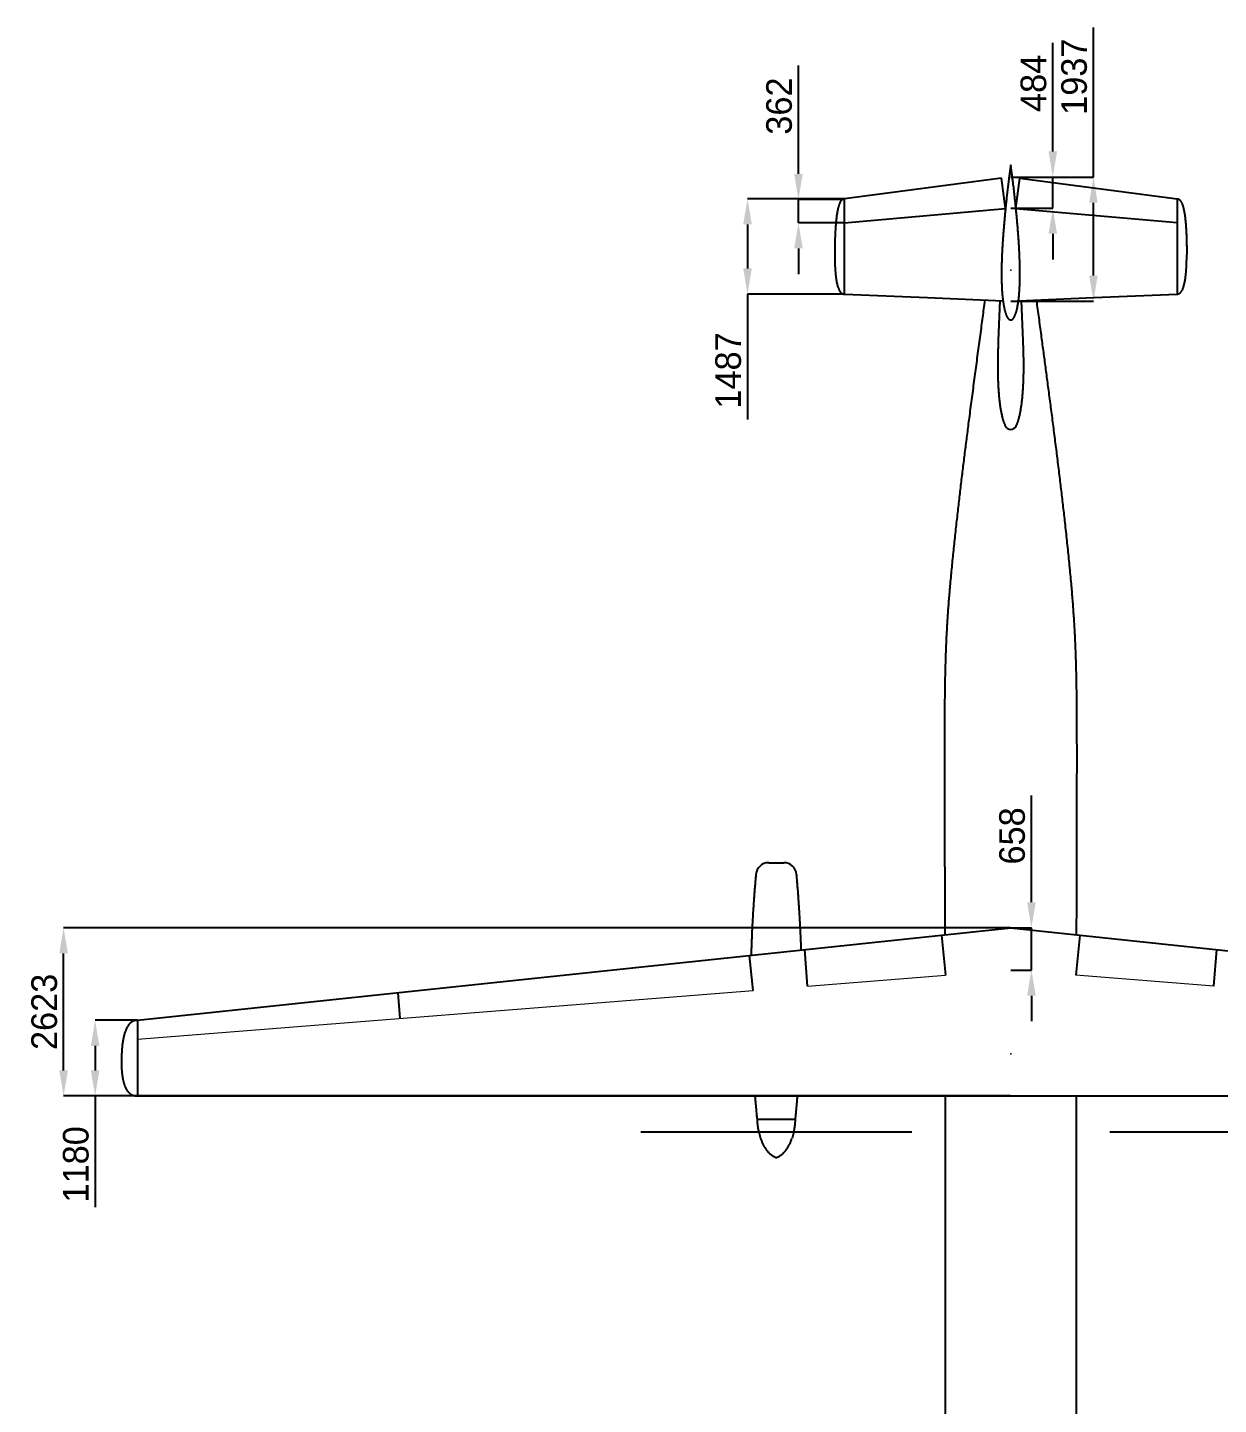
# Model space of a CAD drawing. Header units: millimetres. Extents: x -15334 to 48148, y -27827 to 16011.
# Drawn here: x -15334 to 3240, y -5468 to 16011 of the extents above; entities that cross this region are included whole.
import ezdxf

# ---------------------------------------------------------------- set-up
doc = ezdxf.new("R2010")
doc.units = ezdxf.units.MM
doc.header["$PDSIZE"] = -1
doc.layers.add('cotas', color=7, linetype='Continuous', lineweight=9)
doc.dimstyles.new('ISO-25', dxfattribs={"dimtxt": 400, "dimasz": 400, "dimexe": 1, "dimexo": 0.5, "dimgap": 100, "dimtad": 1, "dimdec": 0, "dimtxsty": 'Standard', "dimcen": 2.5, "dimadec": 0, "dimazin": 0, "dimtfac": 1, "dimtdec": 0, "dimtmove": 0, "dimatfit": 3, "dimfxl": 1, "dimarcsym": 0})

# ---------------------------------------------------------------- blocks, each defined once
blk = doc.blocks.new('*D13')
at = {"color": 0, "lineweight": -2, "transparency": 16777216}
for p, q in [((-13620, 525), (-14281, 525)), ((-14280, 125), (-14280, -256)), ((-13620, -656), (-14281, -656)), ((-14280, -656), (-14280, -2389))]:
    blk.add_line(p, q, dxfattribs=at)
at = {"color": 0, "transparency": 16777216}
for points in [[(-14347, 125), (-14214, 125), (-14280, 525)], [(-14347, -256), (-14214, -256), (-14280, -656)]]:
    blk.add_solid(points, dxfattribs=at)
at = {"layer": 'Defpoints', "color": 0, "transparency": 16777216}
for p in [(-13620, 525), (-14280, -656), (-13620, -656)]:
    blk.add_point(p, dxfattribs=at)
at = {"color": 0, "transparency": 16777216, "insert": (-14580, -1722), "char_height": 400, "attachment_point": 5, "rotation": 90}
blk.add_mtext('1180', dxfattribs=at)
blk = doc.blocks.new('*D14')
at = {"color": 0, "lineweight": -2, "transparency": 16777216}
for p, q in [((-1, 1967), (-14773, 1967)), ((-14772, -256), (-14772, 1567)), ((-1, -656), (-14773, -656))]:
    blk.add_line(p, q, dxfattribs=at)
at = {"color": 0, "transparency": 16777216}
for points in [[(-14839, 1567), (-14705, 1567), (-14772, 1967)], [(-14839, -256), (-14705, -256), (-14772, -656)]]:
    blk.add_solid(points, dxfattribs=at)
at = {"layer": 'Defpoints', "color": 0, "transparency": 16777216}
for p in [(-14772, 1967), (0, 1967), (0, -656)]:
    blk.add_point(p, dxfattribs=at)
at = {"color": 0, "transparency": 16777216, "insert": (-15072, 656), "char_height": 400, "attachment_point": 5, "rotation": 90}
blk.add_mtext('2623', dxfattribs=at)
blk = doc.blocks.new('*D15')
at = {"color": 0, "lineweight": -2, "transparency": 16777216}
for p, q in [((-2595, 13341), (-4106, 13341)), ((-4105, 12941), (-4105, 12253)), ((-2595, 11853), (-4106, 11853)), ((-4105, 11853), (-4105, 9895))]:
    blk.add_line(p, q, dxfattribs=at)
at = {"color": 0, "transparency": 16777216}
for points in [[(-4172, 12941), (-4038, 12941), (-4105, 13341)], [(-4172, 12253), (-4038, 12253), (-4105, 11853)]]:
    blk.add_solid(points, dxfattribs=at)
at = {"layer": 'Defpoints', "color": 0, "transparency": 16777216}
for p in [(-4105, 13341), (-2595, 13341), (-2595, 11853)]:
    blk.add_point(p, dxfattribs=at)
at = {"color": 0, "transparency": 16777216, "insert": (-4405, 10662), "char_height": 400, "attachment_point": 5, "rotation": 90}
blk.add_mtext('1487', dxfattribs=at)
blk = doc.blocks.new('*D16')
at = {"color": 0, "lineweight": -2, "transparency": 16777216}
for p, q in [((1290, 13679), (1290, 16011)), ((0, 13679), (1291, 13679)), ((1290, 12142), (1290, 13279)), ((0, 11742), (1291, 11742))]:
    blk.add_line(p, q, dxfattribs=at)
at = {"color": 0, "transparency": 16777216}
for points in [[(1223, 13279), (1356, 13279), (1290, 13679)], [(1223, 12142), (1356, 12142), (1290, 11742)]]:
    blk.add_solid(points, dxfattribs=at)
at = {"layer": 'Defpoints', "color": 0, "transparency": 16777216}
for p in [(0, 13679), (0, 11742), (1290, 11742)]:
    blk.add_point(p, dxfattribs=at)
at = {"color": 0, "transparency": 16777216, "insert": (990, 15245), "char_height": 400, "attachment_point": 5, "rotation": 90}
blk.add_mtext('1937', dxfattribs=at)
blk = doc.blocks.new('*D17')
at = {"color": 0, "lineweight": -2, "transparency": 16777216}
for p, q in [((656, 14079), (656, 15773)), ((0, 13679), (657, 13679)), ((656, 13195), (656, 13679)), ((0, 13195), (657, 13195)), ((656, 12795), (656, 12395))]:
    blk.add_line(p, q, dxfattribs=at)
at = {"color": 0, "transparency": 16777216}
for points in [[(590, 14079), (723, 14079), (656, 13679)], [(590, 12795), (723, 12795), (656, 13195)]]:
    blk.add_solid(points, dxfattribs=at)
at = {"layer": 'Defpoints', "color": 0, "transparency": 16777216}
for p in [(0, 13679), (656, 13679), (0, 13195)]:
    blk.add_point(p, dxfattribs=at)
at = {"color": 0, "transparency": 16777216, "insert": (356, 15140), "char_height": 400, "attachment_point": 5, "rotation": 90}
blk.add_mtext('484', dxfattribs=at)
blk = doc.blocks.new('*D18')
at = {"color": 0, "lineweight": -2, "transparency": 16777216}
for p, q in [((-3311, 13727), (-3311, 15419)), ((-2595, 13327), (-3312, 13327)), ((-3311, 12965), (-3311, 13327)), ((-2595, 12965), (-3312, 12965)), ((-3311, 12565), (-3311, 12165))]:
    blk.add_line(p, q, dxfattribs=at)
at = {"color": 0, "transparency": 16777216}
for points in [[(-3377, 13727), (-3244, 13727), (-3311, 13327)], [(-3377, 12565), (-3244, 12565), (-3311, 12965)]]:
    blk.add_solid(points, dxfattribs=at)
at = {"layer": 'Defpoints', "color": 0, "transparency": 16777216}
for p in [(-3311, 13327), (-2595, 13327), (-2595, 12965)]:
    blk.add_point(p, dxfattribs=at)
at = {"color": 0, "transparency": 16777216, "insert": (-3611, 14786), "char_height": 400, "attachment_point": 5, "rotation": 90}
blk.add_mtext('362', dxfattribs=at)
blk = doc.blocks.new('*D26')
at = {"layer": 'cotas', "color": 0, "lineweight": -2, "transparency": 16777216}
for p, q in [((323, 2367), (323, 4034)), ((1, 1967), (324, 1967)), ((323, 1309), (323, 1967)), ((1, 1309), (324, 1309)), ((323, 909), (323, 509))]:
    blk.add_line(p, q, dxfattribs=at)
at = {"layer": 'cotas', "color": 0, "transparency": 16777216}
for points in [[(256, 2367), (390, 2367), (323, 1967)], [(256, 909), (390, 909), (323, 1309)]]:
    blk.add_solid(points, dxfattribs=at)
at = {"layer": 'Defpoints', "color": 0, "transparency": 16777216}
for p in [(0, 1967), (0, 1309), (323, 1309)]:
    blk.add_point(p, dxfattribs=at)
at = {"layer": 'cotas', "color": 0, "transparency": 16777216, "insert": (23, 3401), "char_height": 400, "attachment_point": 5, "rotation": 90}
blk.add_mtext('658', dxfattribs=at)

msp = doc.modelspace()

# ---------------------------------------------------------------- linework, layer by layer
at = {"color": 7, "linetype": 'Continuous', "lineweight": 25}
for p, q in [((0, 13869.7), (-3, 13848.2)), ((3, 13848.2), (0, 13869.7)), ((-143.2, 13660.3), (-2595, 13340.8)), ((143.6, 13660.3), (2595, 13340.8)), ((-2595, 13327.5), (-2595, 13340.8)), ((2595, 13340.8), (2595, 11853.4)), ((2744.9, 12435.8), (2745, 12472.8)), ((-137.5, 12452), (-138.7, 12422.4)), ((138.7, 12422.4), (137.5, 12452)), ((-167.4, 11748.8), (-193.7, 11129.6)), ((193.7, 11129.6), (167.3, 11749.5)), ((-3775.3, 2983.4), (-3538.9, 2983.4)), ((-13620, -655.8), (0, -655.8)), ((0, -655.8), (13620, -655.8)), ((-3962.5, -961.4), (-3957.1, -1016.6)), ((-5770.1, -1216.6), (-1544.1, -1216.6)), ((1544.1, -1216.6), (5770.1, -1216.6))]:
    msp.add_line(p, q, dxfattribs=at)
for p, q in [((-81.6, 13187.6), (-143.2, 13660.3)), ((82, 13187.7), (143.6, 13660.3)), ((-2595, 12965.5), (-81.6, 13187.6)), ((81.6, 13187.7), (2595, 12968.9)), ((-13620, 524.6), (0, 1967.4)), ((0, 1967.4), (13620, 524.6)), ((-1079.2, 1853), (-1016.4, 1228.5)), ((1079.2, 1853.1), (1016.4, 1228.5)), ((-4014.5, 990.6), (-4072.3, 1536)), ((-3167.3, 1057.8), (-3212.5, 1627.1)), ((3167.3, 1057.8), (3212.5, 1627.1)), ((-9561.1, 954.5), (-9529.3, 553)), ((-13620, 524.6), (-13620, 288.2)), ((-13620, 524.6), (-13620, -655.8)), ((-1022.3, -655.8), (-1022.3, -9307.2)), ((1022.3, -655.8), (1022.3, -9307.2)), ((-3931.2, -1216.6), (-3903.1, -1316.6)), ((-3383, -1216.6), (-3411, -1316.6))]:
    msp.add_line(p, q)
at = {"color": 7, "linetype": 'Continuous', "lineweight": 25, "flags": 128}
for points in [[(-2595, 11853.4), (-1297.5, 11797.9), (-120.1, 11747.5)], [(120, 11747.5), (1297.5, 11797.9), (2595, 11853.4)]]:
    msp.add_lwpolyline(points, dxfattribs=at)
msp.add_arc((0, 9837.9), 95.2, 209.53233, 330.46767)
at = {"color": 7, "linetype": 'Continuous'}
for centre, start, end in [((-3775.3, 2783.4), 90, 174.80073), ((-3538.9, 2783.4), 5.19439, 90)]:
    msp.add_arc(centre, 200, start, end, dxfattribs=at)
at = {"color": 7, "linetype": 'Continuous', "lineweight": 25}
for points, knots in [([(-3, 13848.2), (-3.2, 13847.3), (-3.5, 13845.2), (-3.9, 13841.6), (-4.5, 13837.8), (-5, 13834.1), (-5.5, 13830.8), (-6, 13827.1), (-6.6, 13822.6), (-7.4, 13817), (-8.2, 13811), (-9.1, 13804.7), (-9.9, 13798.8), (-10.7, 13793.1), (-11.4, 13787.4), (-14.3, 13766.1), (-18.3, 13736.2), (-23.3, 13697.9), (-27.4, 13666.6), (-31.8, 13631.9), (-36.6, 13593.6), (-41.7, 13551.7), (-46.7, 13509.8), (-51.7, 13467.6), (-56.6, 13425.2), (-61.4, 13382.5), (-66.1, 13339.7), (-70.7, 13296.9), (-75.3, 13253.9), (-79.7, 13211.1), (-84.6, 13162.5), (-89.9, 13108.4), (-95.5, 13048.3), (-101, 12988.3), (-106.2, 12928.2), (-110.3, 12878.3), (-113.5, 12838.6), (-115.8, 12809), (-118, 12779.5), (-120.2, 12749.8), (-122.3, 12720.1), (-124.3, 12690.5), (-126.2, 12661.2), (-128.9, 12619), (-132.1, 12563.7), (-135.6, 12495.2), (-138.6, 12426.7), (-141, 12358.1), (-142.4, 12305.9), (-143, 12270.4), (-143.3, 12251.6), (-143.6, 12233), (-143.8, 12214.4), (-143.9, 12195.6), (-144, 12176.6), (-143.9, 12157.6), (-143.9, 12137.3), (-143.7, 12115.4), (-143.4, 12092), (-143, 12068.4), (-142.4, 12044.8), (-141.7, 12019.4), (-140.7, 11992.3), (-139.5, 11963.8), (-138, 11935.2), (-136.3, 11906.8), (-134.3, 11878.3), (-132.2, 11851.8), (-130, 11827.4), (-127.8, 11805.2), (-125.4, 11783.1), (-122.8, 11760.9), (-119.9, 11738.8), (-116.9, 11718.3), (-114, 11699.7), (-111.2, 11682.7), (-108.1, 11665.8), (-104.9, 11649), (-101.7, 11634.1), (-98.9, 11621.3), (-96.3, 11610.4), (-93.6, 11599.6), (-90.8, 11588.8), (-87.8, 11578.1), (-84.4, 11566.7), (-80.6, 11554.9), (-76.5, 11542.8), (-72, 11531.1), (-67.2, 11519.4), (-61.9, 11507.9), (-56.6, 11497.5), (-51.3, 11488.3), (-46, 11480.4), (-40.2, 11472.7), (-34.5, 11466.4), (-29, 11461.4), (-23.9, 11457.5), (-18.9, 11454.5), (-14.1, 11452.3), (-9.5, 11450.9), (-4.8, 11449.9), (-1.6, 11449.8), (0, 11449.7)], [0, 0, 0, 0, 0.0011521, 0.0026392, 0.0043626, 0.0058759, 0.0072595, 0.0084705, 0.0104793, 0.0127809, 0.0153754, 0.018011, 0.0204653, 0.0227607, 0.0250932, 0.0275071, 0.0491242, 0.0620459, 0.0748748, 0.08785, 0.104954, 0.1222658, 0.139592, 0.1567851, 0.1744149, 0.1919368, 0.2094982, 0.2272392, 0.2447454, 0.2625555, 0.2800158, 0.3046591, 0.3292479, 0.3540299, 0.3785824, 0.4032528, 0.415358, 0.4275479, 0.4395864, 0.4517152, 0.464014, 0.4761579, 0.4881468, 0.4999809, 0.5280221, 0.5560765, 0.5840954, 0.6121435, 0.6403292, 0.6480926, 0.6557761, 0.6633798, 0.6709038, 0.678572, 0.6864257, 0.6941951, 0.7018803, 0.7114222, 0.7209694, 0.7306507, 0.7403319, 0.7499716, 0.7618642, 0.7734869, 0.7850795, 0.7968947, 0.8084221, 0.8201869, 0.8294322, 0.8384726, 0.8475319, 0.8566847, 0.8659078, 0.8749678, 0.8820781, 0.889009, 0.8960914, 0.9030576, 0.9100899, 0.9147176, 0.9192299, 0.9237499, 0.9283261, 0.932941, 0.9374673, 0.9429279, 0.9481353, 0.9530929, 0.9583209, 0.9635634, 0.9687193, 0.9726354, 0.9765338, 0.9804412, 0.9843494, 0.9869652, 0.9895857, 0.9921706, 0.9941306, 0.9960846, 0.9980429, 1, 1, 1, 1]), ([(0, 11449.7), (1.6, 11449.8), (4.8, 11449.9), (9.5, 11450.9), (14, 11452.3), (18.9, 11454.5), (23.9, 11457.5), (29, 11461.4), (34, 11466), (38.9, 11471.3), (43.7, 11477.2), (48.1, 11483.5), (52.2, 11490), (57.8, 11499.7), (64.4, 11512.9), (71.5, 11529.6), (77.9, 11546.7), (83.7, 11564.1), (88.9, 11581.9), (93.7, 11599.6), (98.6, 11619.6), (103.5, 11642), (108.3, 11666.8), (112.7, 11691.6), (116.6, 11715.8), (119.9, 11739.3), (122.9, 11762.1), (125.6, 11784.9), (128, 11807.6), (130.3, 11830.4), (132.3, 11853.4), (134.1, 11875.7), (135.6, 11897.3), (137, 11918.4), (138.2, 11939.5), (139.3, 11960.6), (140.2, 11981.6), (141.4, 12010.7), (142.5, 12048), (143.5, 12093.2), (143.9, 12138.4), (144, 12183.4), (143.7, 12230), (143, 12278.8), (141.8, 12329.4), (140.3, 12380.1), (138.4, 12430.5), (136.2, 12480.9), (133.8, 12531.3), (131.1, 12581.7), (127.8, 12636.5), (124, 12695.8), (119.5, 12759.4), (114.7, 12823.3), (109.6, 12887), (104.3, 12950.7), (98.8, 13013.2), (93.1, 13074.5), (87.4, 13134.3), (81.4, 13194.3), (75.2, 13254.3), (69.2, 13311.1), (63.4, 13364.3), (57.8, 13414.2), (52.1, 13464), (46.2, 13513.9), (40.2, 13563.8), (34.8, 13608), (29.9, 13646.5), (25.7, 13679.4), (21.5, 13712.3), (18.1, 13738), (15.6, 13756.7), (14, 13768.2), (12.5, 13779.7), (10.9, 13791.1), (9.6, 13800.9), (8.4, 13809.3), (7.5, 13816.1), (6.6, 13822.6), (5.9, 13827.8), (5.3, 13832.2), (4.7, 13836.2), (4.1, 13840.5), (3.5, 13844.6), (3.2, 13847.1), (3, 13848.2)], [0, 0, 0, 0, 0.0019557, 0.0039134, 0.0058461, 0.0078294, 0.0104281, 0.0130217, 0.0156506, 0.0187466, 0.0218678, 0.0249875, 0.0281504, 0.0312821, 0.0387513, 0.0462683, 0.0535033, 0.0611984, 0.0687444, 0.0762494, 0.0836273, 0.0940837, 0.1042869, 0.1146185, 0.1250312, 0.1343335, 0.1437901, 0.1532, 0.1624687, 0.1717719, 0.1812912, 0.1907865, 0.1992651, 0.2079008, 0.2166941, 0.2252192, 0.2337623, 0.2424528, 0.2610389, 0.2794875, 0.2979495, 0.3164582, 0.3346577, 0.3552007, 0.3762466, 0.3967527, 0.4173949, 0.4381341, 0.4586406, 0.4792922, 0.5000185, 0.526007, 0.5521631, 0.5783395, 0.6045122, 0.6305967, 0.656814, 0.6814639, 0.7060512, 0.7305663, 0.7554148, 0.7799939, 0.8006475, 0.8210336, 0.8416367, 0.862094, 0.8827494, 0.9032409, 0.9167125, 0.9303855, 0.9438886, 0.9574532, 0.962211, 0.9669601, 0.9717466, 0.9764911, 0.981062, 0.983835, 0.9868539, 0.9895469, 0.991846, 0.993301, 0.9949591, 0.9968639, 0.9986518, 1, 1, 1, 1]), ([(-2595, 13340.8), (-2597.5, 13340.7), (-2602.4, 13340.5), (-2609.7, 13338.8), (-2616.8, 13336), (-2623.7, 13332.2), (-2630.4, 13327.2), (-2636.9, 13321.2), (-2643.2, 13314.1), (-2649.3, 13305.9), (-2655.2, 13296.7), (-2661, 13286.1), (-2666.7, 13274.2), (-2672.3, 13261), (-2677.7, 13246.5), (-2682.9, 13230.8), (-2687.8, 13214.1), (-2692.5, 13196.2), (-2697, 13177.3), (-2701.3, 13157.3), (-2705.4, 13135.9), (-2709.3, 13113.2), (-2713.1, 13089.1), (-2716.7, 13063.9), (-2720, 13037.4), (-2723.1, 13009.7), (-2726, 12980.8), (-2728.8, 12950.7), (-2731.3, 12919.4), (-2733.5, 12886.9), (-2735.6, 12853.1), (-2737.5, 12818.2), (-2739.2, 12782), (-2740.6, 12744.6), (-2741.9, 12707.2), (-2742.8, 12669.7), (-2743.6, 12632.3), (-2744.2, 12593.8), (-2744.7, 12554.3), (-2745, 12513.8), (-2745, 12486.5), (-2745, 12472.7)], [0, 0, 0, 0, 0.0081285, 0.016229, 0.0244798, 0.0330499, 0.0420904, 0.0517305, 0.0620766, 0.0732153, 0.0852157, 0.0981332, 0.1127854, 0.1285468, 0.145451, 0.1635251, 0.1827912, 0.2028914, 0.2241736, 0.24665, 0.270331, 0.295746, 0.3224326, 0.3503976, 0.3796472, 0.4101865, 0.4420204, 0.4751528, 0.5095874, 0.5453275, 0.5823759, 0.6207353, 0.660408, 0.7013961, 0.7437015, 0.7836403, 0.8246886, 0.8668478, 0.9101188, 0.9545025, 1, 1, 1, 1]), ([(-2595, 11852.8), (-2595, 11852.8), (-2595, 11852.9), (-2595, 11854.1), (-2595, 11856), (-2595, 11858.5), (-2595, 11862.2), (-2595, 11867.1), (-2595, 11873.2), (-2595, 11880.9), (-2595, 11890), (-2595, 11900.6), (-2595, 11911.4), (-2595, 11926), (-2595, 11944.6), (-2595, 11967.3), (-2595, 11990.1), (-2595, 12017.7), (-2595, 12050.1), (-2595, 12087.3), (-2595, 12124.7), (-2595, 12162.1), (-2595, 12204.9), (-2595, 12253.2), (-2595, 12306.9), (-2595, 12360.6), (-2595, 12414.4), (-2595, 12468.2), (-2595, 12521.9), (-2595, 12585.9), (-2595, 12660), (-2595, 12744.3), (-2595, 12828.6), (-2595, 12912.8), (-2595, 12996.5), (-2595, 13079.7), (-2595, 13162.3), (-2595, 13244.9), (-2595, 13300), (-2595, 13327.5)], [0, 0, 0, 0, 0.0031201, 0.0062403, 0.0093622, 0.0124853, 0.0156091, 0.020814, 0.0260208, 0.0312283, 0.0390393, 0.0468511, 0.0546633, 0.0624757, 0.0780995, 0.093724, 0.109349, 0.1249741, 0.1499739, 0.1749741, 0.1999746, 0.2249751, 0.2499758, 0.2856908, 0.321406, 0.3571212, 0.3928366, 0.4285521, 0.4642675, 0.499983, 0.5559848, 0.6119866, 0.6679885, 0.7239905, 0.7799924, 0.8349943, 0.8899962, 0.9449981, 1, 1, 1, 1]), ([(2595, 13340.8), (2597.5, 13340.7), (2602.4, 13340.5), (2609.7, 13338.8), (2616.8, 13336), (2623.7, 13332.2), (2630.4, 13327.2), (2636.9, 13321.2), (2643.2, 13314.1), (2649.3, 13305.9), (2655.2, 13296.7), (2661, 13286.1), (2666.7, 13274.2), (2672.3, 13261), (2677.7, 13246.5), (2682.9, 13230.9), (2687.8, 13214.1), (2692.5, 13196.3), (2697, 13177.4), (2701.3, 13157.3), (2705.4, 13136), (2709.3, 13113.2), (2713.1, 13089.2), (2716.7, 13063.9), (2720, 13037.5), (2723.1, 13009.8), (2726, 12980.9), (2728.8, 12950.8), (2731.3, 12919.5), (2733.5, 12886.9), (2735.6, 12853.2), (2737.5, 12818.3), (2739.2, 12782.1), (2740.6, 12744.8), (2741.9, 12707.3), (2742.8, 12669.8), (2743.6, 12632.4), (2744.2, 12594), (2744.7, 12554.5), (2745, 12514), (2745, 12486.7), (2745, 12472.8)], [0, 0, 0, 0, 0.00813003, 0.01623188, 0.02448394, 0.0330552, 0.04209678, 0.05173772, 0.06208463, 0.0732239, 0.08522481, 0.09814277, 0.11279526, 0.12855693, 0.14546128, 0.16353543, 0.18280159, 0.20290174, 0.22418386, 0.24666013, 0.27034091, 0.29575575, 0.32244205, 0.35040677, 0.37965598, 0.41019497, 0.4420284, 0.47516037, 0.50959451, 0.54533409, 0.58238199, 0.62074083, 0.66041294, 0.70140045, 0.74370529, 0.78364345, 0.82469123, 0.86684977, 0.91012011, 0.95450322, 1, 1, 1, 1]), ([(-2745, 12472.7), (-2745, 12470.3), (-2745, 12465.4), (-2745, 12458.1), (-2745, 12450.5), (-2744.9, 12443.1), (-2744.9, 12436.1), (-2744.8, 12430.2), (-2744.8, 12425.6), (-2744.7, 12422.1), (-2744.7, 12419.8), (-2744.7, 12418.4), (-2744.7, 12417.7), (-2744.7, 12417.1), (-2744.7, 12416), (-2744.6, 12414), (-2744.6, 12410.9), (-2744.5, 12406.8), (-2744.5, 12401.6), (-2744.4, 12395.5), (-2744.2, 12388.6), (-2744, 12376), (-2743.6, 12357.7), (-2742.9, 12333.7), (-2742, 12309.2), (-2741, 12287.6), (-2740.1, 12269.2), (-2739.3, 12254.5), (-2738.4, 12240.7), (-2737.5, 12227.8), (-2736.7, 12215.8), (-2735.9, 12205.4), (-2735.1, 12196.2), (-2734.4, 12187.9), (-2733.7, 12179.2), (-2732.8, 12169.9), (-2731.8, 12160.1), (-2730.5, 12147.9), (-2728.9, 12133.3), (-2726.8, 12116.3), (-2724.4, 12098.4), (-2721.6, 12079.9), (-2718.4, 12060.8), (-2714.7, 12040.5), (-2710.3, 12019.6), (-2705.2, 11998.5), (-2699.7, 11978.5), (-2694.2, 11961.1), (-2688.7, 11946.1), (-2683.6, 11933.4), (-2678.1, 11921.5), (-2672.4, 11910.5), (-2666.3, 11900.3), (-2660, 11891), (-2653.4, 11882.7), (-2646.5, 11875.5), (-2640.8, 11870.4), (-2636.4, 11867.1), (-2633.2, 11864.9), (-2629.3, 11862.5), (-2624.6, 11860), (-2618.8, 11857.5), (-2612.8, 11855.6), (-2606.8, 11854.3), (-2601.1, 11853.5), (-2597.1, 11853.4), (-2595, 11853.4)], [0, 0, 0, 0, 0.0106349, 0.0216161, 0.0328619, 0.0442821, 0.0549452, 0.063738, 0.0707285, 0.0756064, 0.0790594, 0.0811143, 0.0818033, 0.0823702, 0.0835845, 0.0866965, 0.0913234, 0.0974629, 0.1051114, 0.1142634, 0.1248126, 0.1357564, 0.1707118, 0.2065848, 0.243135, 0.2799891, 0.3033051, 0.3251861, 0.3456911, 0.3648755, 0.3827906, 0.399484, 0.4117718, 0.4237872, 0.4367327, 0.4506379, 0.4654562, 0.4811369, 0.5052299, 0.5308342, 0.5577554, 0.585784, 0.6146963, 0.6440671, 0.6777081, 0.7100101, 0.7408998, 0.7703122, 0.7915788, 0.8119503, 0.8314168, 0.8499774, 0.8676192, 0.8842643, 0.8999666, 0.914814, 0.9289154, 0.9340393, 0.9394287, 0.9461395, 0.9541909, 0.9635459, 0.974217, 0.9821065, 0.9906743, 1, 1, 1, 1]), ([(2595, 11853.4), (2597.1, 11853.4), (2601.2, 11853.5), (2606.9, 11854.3), (2612.3, 11855.5), (2617.2, 11857), (2621.5, 11858.6), (2625, 11860.2), (2628, 11861.8), (2630.7, 11863.3), (2633.4, 11865), (2637.9, 11868.1), (2644, 11873.1), (2651.3, 11880.4), (2658.2, 11888.6), (2664.8, 11897.9), (2671, 11908), (2676.9, 11919.1), (2682.5, 11931), (2687.8, 11943.7), (2693.4, 11958.9), (2699.1, 11976.7), (2704.8, 11997.1), (2710, 12018.5), (2714.7, 12040.8), (2718.6, 12062.2), (2721.9, 12082.4), (2724.7, 12101.3), (2727.3, 12120.6), (2729.6, 12139.9), (2731.6, 12158.9), (2733.4, 12177.1), (2734.9, 12194.3), (2736.2, 12210.3), (2737.2, 12224.1), (2738, 12235.9), (2738.7, 12245.6), (2739.2, 12254.5), (2739.7, 12262.5), (2740.1, 12270), (2740.5, 12277.7), (2740.9, 12286), (2741.4, 12295.2), (2741.8, 12305.2), (2742.2, 12316.1), (2742.6, 12326.9), (2743, 12337.6), (2743.3, 12347.8), (2743.6, 12357.8), (2743.8, 12367.2), (2744, 12375.3), (2744.1, 12382.1), (2744.2, 12387.8), (2744.3, 12393), (2744.4, 12398), (2744.5, 12402.8), (2744.6, 12408), (2744.6, 12413.6), (2744.7, 12420), (2744.8, 12427), (2744.8, 12434), (2744.9, 12439.8), (2744.9, 12444.3), (2744.9, 12447.5), (2744.9, 12450.5), (2745, 12453.4), (2745, 12455.9), (2745, 12457.6), (2745, 12458.2)], [0, 0, 0, 0, 0.00978713, 0.01850263, 0.02623475, 0.03480839, 0.04187953, 0.04744024, 0.05222425, 0.05701819, 0.06182891, 0.0666624, 0.08189195, 0.09751528, 0.11382732, 0.13099866, 0.14908419, 0.16811767, 0.18811618, 0.20908372, 0.2310141, 0.26189271, 0.29417668, 0.32774119, 0.36245548, 0.39818394, 0.42687761, 0.45604318, 0.48561132, 0.51549168, 0.54494023, 0.57286478, 0.59914342, 0.62361206, 0.64612441, 0.66235526, 0.67724187, 0.69073378, 0.70278603, 0.71369393, 0.72515094, 0.73783181, 0.75176571, 0.76698452, 0.78352286, 0.80141807, 0.81642267, 0.83228078, 0.84773786, 0.86205394, 0.87518782, 0.88465531, 0.89335766, 0.90127176, 0.90839425, 0.91596548, 0.92344522, 0.93200402, 0.9416596, 0.95243971, 0.96365426, 0.97370543, 0.97905825, 0.98398981, 0.9885005, 0.99258964, 0.99730116, 1, 1, 1, 1]), ([(-404.6, 11759), (-410.7, 11713.7), (-428.8, 11579.3), (-459.7, 11349.4), (-497.3, 11069.1), (-535.7, 10781.8), (-574, 10494.2), (-612, 10206.3), (-647.6, 9934.1), (-680.7, 9677.8), (-711.2, 9437.3), (-741.2, 9196.6), (-770.6, 8955.8), (-799.3, 8714.8), (-822.8, 8511.3), (-841.6, 8345.2), (-855.9, 8216.3), (-870, 8086.6), (-883.9, 7955.9), (-897.6, 7825.2), (-910.9, 7694.4), (-923.8, 7563.6), (-936.4, 7431.9), (-947.6, 7308.5), (-957.5, 7193.5), (-966.3, 7087.1), (-974.5, 6980.1), (-982.3, 6872.6), (-989.6, 6764.6), (-996.1, 6658.1), (-1001.9, 6553.2), (-1007, 6449.8), (-1011.5, 6346), (-1015.5, 6241.8), (-1019.2, 6127.3), (-1022.6, 6002.7), (-1025.6, 5867.6), (-1027.9, 5731.8), (-1029.7, 5595.2), (-1031, 5457.8), (-1032, 5319.7), (-1032.7, 5173), (-1033.3, 5017.7), (-1033.6, 4853.6), (-1033.8, 4688.5), (-1033.8, 4522.3), (-1033.6, 4355.1), (-1033.3, 4190.1), (-1033, 4027.3), (-1032.6, 3866.8), (-1032.3, 3705.3), (-1031.9, 3543), (-1031.5, 3376.3), (-1031.1, 3205.4), (-1030.6, 3030.1), (-1030.2, 2853.8), (-1029.8, 2676.5), (-1029.3, 2498.5), (-1028.9, 2309), (-1028.4, 2107.9), (-1028, 1954.1), (-1027.8, 1870.9), (-1027.8, 1858.5)], [0, 0, 0, 0, 0.013886, 0.0411302, 0.0704015, 0.099733, 0.1290863, 0.1584586, 0.187846, 0.2123443, 0.2368483, 0.261356, 0.2858658, 0.3103761, 0.334888, 0.3478889, 0.3609728, 0.3741395, 0.3873888, 0.4007204, 0.4138932, 0.4271431, 0.440469, 0.4538696, 0.464569, 0.4753145, 0.4861058, 0.4969428, 0.5078252, 0.5187531, 0.5290984, 0.5394847, 0.5499129, 0.5603839, 0.5708986, 0.5843748, 0.5979245, 0.6115489, 0.6252488, 0.6390247, 0.6528771, 0.6668063, 0.6831543, 0.6996071, 0.7161649, 0.7328276, 0.7495954, 0.7664681, 0.7824729, 0.798571, 0.8147624, 0.8310471, 0.8474252, 0.8648979, 0.8824756, 0.9001582, 0.9179398, 0.935797, 0.9537275, 0.974954, 0.9962823, 1, 1, 1, 1]), ([(1027.8, 1858.5), (1027.8, 1897.7), (1028.1, 2009), (1028.6, 2192), (1029.1, 2395.2), (1029.5, 2585.6), (1030, 2763.2), (1030.4, 2940), (1030.8, 3115.8), (1031.3, 3290.5), (1031.7, 3461), (1032.1, 3627.1), (1032.4, 3789), (1032.8, 3949.9), (1033.2, 4110), (1033.5, 4272.2), (1033.7, 4436.7), (1033.8, 4603.4), (1033.7, 4769), (1033.5, 4933.6), (1033, 5097.1), (1032.4, 5248.1), (1031.6, 5386.7), (1030.5, 5513), (1029.2, 5638.6), (1027.4, 5763.6), (1025.1, 5888), (1022.4, 6011.7), (1019, 6134.7), (1014.9, 6257.1), (1010.2, 6378.9), (1004.7, 6500), (998.3, 6620.5), (991.3, 6738.1), (983.7, 6852.8), (975.7, 6964.6), (967.2, 7075.8), (958.1, 7186.5), (947.6, 7308), (935.6, 7440.3), (922, 7583.2), (907.9, 7725.1), (893.4, 7865.9), (878.7, 8005.8), (863.7, 8144.7), (849, 8278.9), (834.5, 8408.3), (820.3, 8533.2), (805.9, 8657.6), (791.3, 8781.9), (776.5, 8906), (755.9, 9077.1), (729.1, 9295.1), (695.8, 9559.6), (662, 9823.5), (627.7, 10086.7), (599.4, 10301.7), (577.3, 10468.6), (561.5, 10587.6), (545.7, 10706.4), (529.9, 10825.2), (514, 10943.8), (498.1, 11062.6), (481.6, 11185.9), (464.4, 11314.1), (446.5, 11447.3), (428.5, 11581.5), (414.5, 11685.7), (406.5, 11745.2), (404.6, 11759.7)], [0, 0, 0, 0, 0.0118068, 0.0334779, 0.0550436, 0.0729344, 0.0907519, 0.1084841, 0.1261117, 0.1436343, 0.1610519, 0.1773782, 0.1936111, 0.2097508, 0.2257971, 0.2417502, 0.2585681, 0.275281, 0.291889, 0.3083921, 0.3247904, 0.3410839, 0.3538125, 0.3664768, 0.3790769, 0.3916132, 0.4040864, 0.4164969, 0.4288457, 0.4411338, 0.4533623, 0.4655327, 0.4776464, 0.4897046, 0.5010231, 0.5122924, 0.5235126, 0.5346833, 0.5458041, 0.5603493, 0.5748062, 0.5891734, 0.6034493, 0.6176323, 0.6317216, 0.6457169, 0.6584631, 0.6711322, 0.6837724, 0.6964032, 0.7090244, 0.7216358, 0.7486264, 0.7755693, 0.8024618, 0.829301, 0.8560841, 0.8682388, 0.8803811, 0.8925107, 0.9046273, 0.9167309, 0.9288313, 0.9410021, 0.9544892, 0.9680799, 0.9817743, 0.9955721, 1, 1, 1, 1]), ([(-193.7, 11129.6), (-193.9, 11124.1), (-195.2, 11096.2), (-197, 11045.7), (-198.8, 10990.9), (-199.9, 10948.3), (-200.7, 10918.1), (-201.3, 10887.7), (-201.8, 10857.7), (-202.2, 10828), (-202.5, 10800.7), (-202.7, 10775.7), (-202.8, 10753), (-202.9, 10729.9), (-202.8, 10706.5), (-202.7, 10683.1), (-202.4, 10646.4), (-201.7, 10596.3), (-200.1, 10532.6), (-197.8, 10468.9), (-194.7, 10405.1), (-191.4, 10351.3), (-188.1, 10306.6), (-185.2, 10271.7), (-182, 10236.8), (-178.6, 10204.6), (-175.3, 10175.1), (-171.9, 10147.7), (-168.3, 10120.5), (-164.4, 10093.7), (-160.4, 10067.7), (-156.1, 10042.1), (-151.4, 10016.7), (-146.4, 9991.2), (-141, 9966), (-135.1, 9940.9), (-129.4, 9918.6), (-123.9, 9898.9), (-118.9, 9881.8), (-113.4, 9864.9), (-107.6, 9848.1), (-101.4, 9831.5), (-94.6, 9815.2), (-88.5, 9801.5), (-84.3, 9793.6), (-82.9, 9790.9)], [0, 0, 0, 0, 0.0121443, 0.0619367, 0.1119835, 0.1337685, 0.156508, 0.1789896, 0.2012136, 0.2231803, 0.2448898, 0.2617672, 0.2784861, 0.2954085, 0.3129296, 0.3302772, 0.3474516, 0.3942959, 0.4413089, 0.4889447, 0.5356168, 0.5830688, 0.6083954, 0.6349542, 0.6608688, 0.6861419, 0.7066436, 0.7267886, 0.7473961, 0.7674628, 0.786856, 0.8057235, 0.8251338, 0.844, 0.8634172, 0.882295, 0.9013155, 0.9145026, 0.9275256, 0.9407847, 0.9539501, 0.966926, 0.9801501, 0.9932366, 1, 1, 1, 1]), ([(82.8, 9790.8), (84.3, 9793.6), (88.5, 9801.7), (94.7, 9815.5), (101.6, 9832), (107.9, 9848.8), (113.7, 9865.8), (120.1, 9885.8), (126.8, 9908.9), (133.6, 9934.7), (139.8, 9960.9), (145.5, 9987), (150.8, 10013.6), (155.7, 10040), (160.2, 10066.7), (164.8, 10095.7), (169.3, 10127.3), (173.7, 10161.5), (177.7, 10195.5), (181.3, 10229.6), (184.5, 10263.8), (187.4, 10298.2), (190, 10331.6), (192.2, 10364), (194.1, 10395.7), (195.8, 10427.2), (197.3, 10458.7), (198.6, 10490.4), (199.8, 10524.5), (200.8, 10560.9), (201.7, 10599.5), (202.3, 10637.9), (202.7, 10676.4), (202.9, 10714.9), (202.8, 10753.1), (202.6, 10792.3), (202.2, 10833), (201.5, 10875.6), (200.7, 10918.8), (199.6, 10961.7), (198, 11015.6), (196.1, 11071.4), (194.4, 11113.1), (193.7, 11129.6)], [0, 0, 0, 0, 0.0068741, 0.0202305, 0.0335496, 0.04665, 0.0599324, 0.0733588, 0.0932626, 0.1131662, 0.1326419, 0.1529733, 0.1725269, 0.1927803, 0.212399, 0.2325871, 0.2578054, 0.283361, 0.3089504, 0.3338803, 0.3592389, 0.3852202, 0.4104409, 0.4336187, 0.4572491, 0.4807194, 0.5037351, 0.5271745, 0.5510385, 0.57949, 0.6079663, 0.6365101, 0.6647191, 0.6934009, 0.7217682, 0.7494903, 0.7804846, 0.8120036, 0.8440479, 0.8761787, 0.9072652, 0.9635396, 1, 1, 1, 1]), ([(-3974.5, 2801.6), (-3975.5, 2790.1), (-3978.2, 2760.5), (-3982.4, 2712.3), (-3987.1, 2657.6), (-3991.6, 2602.9), (-3996, 2548.2), (-4000.2, 2492.5), (-4004.5, 2435.8), (-4009.2, 2369), (-4014.4, 2292.8), (-4019.7, 2208), (-4024.7, 2124.2), (-4029.2, 2041.5), (-4033.4, 1959.8), (-4036.9, 1885.4), (-4039.8, 1817.6), (-4042.3, 1755.9), (-4044.6, 1693.3), (-4046.7, 1629.8), (-4048.3, 1578.1), (-4049.2, 1547.5), (-4049.4, 1538.4)], [0.12615715, 0.12615715, 0.12615715, 0.12615715, 0.14995534, 0.18781051, 0.22645855, 0.26362415, 0.30149424, 0.34006872, 0.37934748, 0.41932194, 0.47877059, 0.53747026, 0.59542292, 0.65263045, 0.70909459, 0.76481699, 0.80696845, 0.84957196, 0.89279768, 0.93664599, 0.98111733, 1, 1, 1, 1]), ([(-3267.3, 1621.3), (-3267.8, 1638.7), (-3269, 1674.8), (-3271.1, 1733.7), (-3273.7, 1797.9), (-3276.6, 1866.5), (-3279.7, 1935.5), (-3283.2, 2005.1), (-3286.9, 2075.2), (-3290.5, 2140.2), (-3294.1, 2199.6), (-3297.4, 2252.7), (-3300.7, 2304.7), (-3304.1, 2355.4), (-3307.6, 2404.9), (-3310.8, 2449.2), (-3313.7, 2488.6), (-3316.4, 2523.3), (-3319.1, 2557.7), (-3321.8, 2592.1), (-3324.6, 2627), (-3327.6, 2662.4), (-3330.6, 2698.3), (-3333.7, 2733.5), (-3336.7, 2767.9), (-3338.7, 2790.2), (-3339.7, 2801.5), (-3339.8, 2801.6)], [0, 0, 0, 0, 0.03825489, 0.07946666, 0.12929761, 0.17952339, 0.230145, 0.28116344, 0.33257978, 0.38428756, 0.42421007, 0.46323266, 0.5013552, 0.53857751, 0.57489941, 0.61032064, 0.63629535, 0.66176316, 0.68678597, 0.71202092, 0.73764483, 0.76365801, 0.79006077, 0.81685342, 0.84124466, 0.86595081, 0.86613077, 0.86613077, 0.86613077, 0.86613077]), ([(-13620, 524.6), (-13623.7, 524.6), (-13631, 524.4), (-13641.5, 523.5), (-13651.2, 522), (-13661.2, 519.9), (-13671.2, 517.1), (-13681.2, 513.5), (-13690.1, 509.7), (-13697.9, 505.7), (-13704.9, 501.7), (-13710.9, 497.9), (-13716.2, 494.2), (-13721.1, 490.6), (-13728, 485.1), (-13736.9, 477.1), (-13747.4, 466.1), (-13757.6, 453.9), (-13767.4, 440.4), (-13776.7, 426), (-13785.2, 410.8), (-13793.2, 395.1), (-13800.6, 378.6), (-13807.4, 361.6), (-13813.8, 344), (-13820.1, 324.9), (-13826.1, 304.3), (-13831.9, 282.1), (-13837.1, 259.6), (-13842.4, 233.6), (-13847.6, 204.3), (-13852.5, 171.9), (-13856.5, 140.1), (-13859.6, 111.3), (-13861.9, 85.5), (-13863.7, 62.8), (-13865.2, 40.7), (-13866.4, 18.2), (-13867.5, -5), (-13868.2, -23.9), (-13868.7, -37.8), (-13868.9, -46.4), (-13869.1, -54.3), (-13869.3, -60.8), (-13869.4, -66), (-13869.5, -70.6), (-13869.6, -75.7), (-13869.7, -81.6), (-13869.7, -88.2), (-13869.8, -96.7), (-13869.9, -106.8), (-13870, -118.2), (-13870, -125.7), (-13870, -129.4)], [0, 0, 0, 0, 0.0147102, 0.0284726, 0.041371, 0.0534759, 0.0684772, 0.0822713, 0.0949265, 0.1064826, 0.1169563, 0.1263467, 0.134641, 0.1423276, 0.1501123, 0.1692654, 0.189188, 0.2099999, 0.2318148, 0.2547398, 0.2772203, 0.3003987, 0.3240345, 0.3481037, 0.3725743, 0.3974078, 0.4270822, 0.457123, 0.4874474, 0.517969, 0.5615461, 0.6045611, 0.6466425, 0.6874708, 0.7184714, 0.7483678, 0.7771618, 0.8055878, 0.8370879, 0.8681625, 0.8802156, 0.8915746, 0.9019615, 0.9113548, 0.9170554, 0.9226518, 0.9292806, 0.9370417, 0.9459172, 0.9552548, 0.9703514, 0.9857498, 1, 1, 1, 1]), ([(-13870, -129.4), (-13870, -133.9), (-13870, -142.5), (-13869.9, -155.2), (-13869.7, -167.4), (-13869.4, -179.5), (-13869.1, -191.2), (-13868.7, -202.5), (-13868.3, -213.1), (-13867.7, -225), (-13867, -238.6), (-13866, -254.3), (-13864.8, -270.5), (-13863.5, -286.3), (-13861.9, -301.7), (-13860.3, -316.9), (-13858.3, -333), (-13855.9, -349.8), (-13853.4, -366), (-13850.7, -381.4), (-13847.9, -395.8), (-13844.9, -410.5), (-13841.5, -425), (-13837.7, -439.9), (-13833.6, -454.6), (-13829.2, -469.1), (-13824.6, -482.5), (-13820.1, -494.7), (-13815.7, -505.9), (-13811.3, -515.9), (-13807.1, -525), (-13802.8, -533.7), (-13798.1, -542.6), (-13792.8, -552.1), (-13787, -561.3), (-13781, -570.2), (-13774.9, -578.6), (-13768.1, -587.1), (-13760.7, -595.6), (-13752.4, -604), (-13743.1, -612.5), (-13733.8, -619.8), (-13724.7, -626.2), (-13716.1, -631.5), (-13706.8, -636.5), (-13696.8, -641.1), (-13686.6, -645.1), (-13676.5, -648.3), (-13666.4, -650.9), (-13655.7, -653), (-13644.3, -654.6), (-13632.4, -655.6), (-13624.2, -655.7), (-13620, -655.8)], [0, 0, 0, 0, 0.0209783, 0.0402711, 0.0590012, 0.0776232, 0.0960668, 0.1136106, 0.1300839, 0.1455173, 0.1689514, 0.1932618, 0.2184195, 0.2444599, 0.2667594, 0.2905224, 0.3156357, 0.3419788, 0.3694252, 0.3916783, 0.4144652, 0.4377187, 0.4612314, 0.483669, 0.5089427, 0.532395, 0.5541372, 0.5742732, 0.5928991, 0.6101039, 0.6250972, 0.6394579, 0.6550309, 0.6718981, 0.6899611, 0.705437, 0.7215921, 0.7383866, 0.7557896, 0.7740083, 0.7933925, 0.8139379, 0.829026, 0.8447204, 0.8610584, 0.8780925, 0.8958915, 0.9113708, 0.9275002, 0.9443476, 0.9619892, 0.9805094, 1, 1, 1, 1]), ([(-3989.9, -655.8), (-3989.5, -661.7), (-3988.3, -675.7), (-3986.5, -697.7), (-3984.5, -721.5), (-3982.5, -744.4), (-3980.6, -766.5), (-3978.6, -788.4), (-3976.7, -810.2), (-3974.8, -831.8), (-3972.9, -852.3), (-3971.1, -871.7), (-3969.4, -890.1), (-3967.7, -907.3), (-3966.2, -923.5), (-3965, -935.8), (-3964.2, -944.3), (-3963.7, -949.4), (-3963.2, -954.8), (-3962.6, -960.5), (-3962.1, -966.2), (-3961.6, -970.9), (-3961.2, -974.9), (-3960.9, -978.1), (-3960.7, -980.3), (-3960.6, -981.8), (-3960.5, -982.6), (-3960.5, -982.6), (-3960.5, -982.7)], [0, 0, 0, 0, 0.0454329, 0.1086034, 0.1698418, 0.2288756, 0.2857167, 0.340378, 0.3988277, 0.454603, 0.5077299, 0.5582385, 0.6061643, 0.6515491, 0.6944428, 0.7349053, 0.7495571, 0.763814, 0.7778262, 0.7987271, 0.8200007, 0.842191, 0.8657926, 0.8912335, 0.9188719, 0.9457474, 0.9748011, 1, 1, 1, 1]), ([(-3357.1, -1016.6), (-3356.9, -1014.3), (-3356.4, -1009.6), (-3355.7, -1002.1), (-3354.9, -994.5), (-3354.2, -986.9), (-3353.4, -979.5), (-3352.7, -972), (-3352, -964.5), (-3351.3, -957.2), (-3350.6, -949.9), (-3349.9, -942.7), (-3349.2, -935.5), (-3348.5, -928.3), (-3347.8, -921), (-3347.1, -913.8), (-3346.4, -906.4), (-3345.7, -899.1), (-3345, -891.7), (-3344.3, -884.3), (-3343.6, -876.9), (-3342.9, -869.4), (-3342.3, -861.9), (-3341.6, -854.3), (-3340.7, -844.9), (-3339.6, -833.3), (-3338.4, -819.5), (-3337.1, -805.1), (-3335.7, -790), (-3334.4, -774.2), (-3332.9, -757.8), (-3331.3, -738.6), (-3329.3, -716.2), (-3327.2, -690.5), (-3325.5, -670.2), (-3324.5, -658.5), (-3324.3, -655.8)], [0, 0, 0, 0, 0.043826, 0.0923138, 0.1390585, 0.1814231, 0.2220435, 0.2608573, 0.2978214, 0.33291, 0.364399, 0.3941994, 0.4223244, 0.4487975, 0.4736526, 0.4969343, 0.518699, 0.539017, 0.5579742, 0.575676, 0.5922501, 0.6078508, 0.6226616, 0.6368962, 0.6507947, 0.6749416, 0.7001946, 0.7266248, 0.7542321, 0.7830161, 0.8129765, 0.8441133, 0.8888464, 0.9358021, 0.9849798, 1, 1, 1, 1]), ([(-3957.1, -1016.6), (-3957, -1016.6), (-3956.9, -1016.6), (-3955.7, -1016.5), (-3953.8, -1016.6), (-3951.3, -1016.6), (-3948.4, -1016.6), (-3945.2, -1016.6), (-3941.4, -1016.5), (-3937.1, -1016.6), (-3932.3, -1016.6), (-3926.9, -1016.6), (-3921.1, -1016.5), (-3914.1, -1016.6), (-3905.8, -1016.6), (-3896.1, -1016.6), (-3885.1, -1016.5), (-3872.8, -1016.6), (-3860.5, -1016.6), (-3848.3, -1016.5), (-3836.1, -1016.6), (-3822.5, -1016.6), (-3807.6, -1016.6), (-3791.5, -1016.5), (-3776, -1016.6), (-3760.9, -1016.6), (-3746.3, -1016.6), (-3730.2, -1016.6), (-3713.1, -1016.6), (-3695, -1016.6), (-3678.1, -1016.5), (-3661.8, -1016.6), (-3646.4, -1016.6), (-3629.8, -1016.6), (-3612.4, -1016.6), (-3594.3, -1016.6), (-3577.8, -1016.5), (-3562.2, -1016.6), (-3547.7, -1016.6), (-3532.4, -1016.6), (-3516.6, -1016.5), (-3500.7, -1016.6), (-3486.4, -1016.6), (-3474.5, -1016.5), (-3464.7, -1016.5), (-3455.3, -1016.6), (-3446.2, -1016.6), (-3437.4, -1016.6), (-3428.9, -1016.5), (-3420.9, -1016.6), (-3413.1, -1016.6), (-3405.2, -1016.6), (-3397.1, -1016.6), (-3389.2, -1016.6), (-3381.7, -1016.6), (-3374.9, -1016.6), (-3369.6, -1016.5), (-3365.3, -1016.6), (-3361.9, -1016.6), (-3359.1, -1016.5), (-3357.4, -1016.5), (-3357.2, -1016.6), (-3357.1, -1016.6)], [0, 0, 0, 0, 0.01596274, 0.03192547, 0.04801023, 0.06409499, 0.07726966, 0.09050131, 0.10373296, 0.11715458, 0.1305762, 0.14419242, 0.15780865, 0.17148752, 0.18918865, 0.20690351, 0.22460464, 0.24489933, 0.26519402, 0.27887287, 0.29657401, 0.31428887, 0.33199001, 0.3522847, 0.3725794, 0.38625826, 0.40395938, 0.42167423, 0.43937536, 0.45967004, 0.47996472, 0.49364356, 0.51134469, 0.52905954, 0.54676067, 0.56705535, 0.58735003, 0.60102887, 0.61873, 0.63644484, 0.65414597, 0.67444064, 0.69473532, 0.70841417, 0.72158882, 0.73482046, 0.7480521, 0.76147371, 0.77489532, 0.78851154, 0.80212775, 0.81580661, 0.83350774, 0.85122258, 0.86892371, 0.88921838, 0.90951306, 0.9231919, 0.94228885, 0.9613858, 0.9806929, 1, 1, 1, 1]), ([(-3957.1, -1016.6), (-3957.1, -1018.1), (-3957.1, -1022.4), (-3956.9, -1029.8), (-3956.5, -1039.3), (-3955.9, -1049.9), (-3955.1, -1061.5), (-3954, -1074), (-3952.7, -1087.8), (-3951, -1103), (-3948.8, -1119.6), (-3946.3, -1137), (-3943.4, -1155.1), (-3939.8, -1175.7), (-3935.8, -1196.3), (-3932.6, -1210.5), (-3931.2, -1216.6)], [0, 0, 0, 0, 0.0223152, 0.0638708, 0.1110213, 0.1634774, 0.2209503, 0.2831527, 0.3497987, 0.4279032, 0.510667, 0.5977198, 0.6886958, 0.7832346, 0.9084274, 1, 1, 1, 1]), ([(-3383, -1216.6), (-3382.8, -1215.9), (-3380.7, -1207), (-3377.2, -1190), (-3373, -1167.7), (-3369.6, -1147.7), (-3366.9, -1130.2), (-3364.6, -1113.4), (-3362.7, -1098), (-3361.2, -1083.9), (-3359.9, -1071.2), (-3359, -1059.3), (-3358.2, -1048.3), (-3357.7, -1038.2), (-3357.3, -1029.2), (-3357.1, -1022.1), (-3357.1, -1018), (-3357.1, -1016.6)], [0, 0, 0, 0, 0.010183, 0.1357847, 0.256826, 0.3482862, 0.4361705, 0.5201353, 0.5998324, 0.6670974, 0.7304263, 0.7895641, 0.8442538, 0.8942374, 0.9392556, 0.9790486, 1, 1, 1, 1]), ([(-3903.1, -1316.6), (-3901.5, -1321.3), (-3896.9, -1335.1), (-3889, -1355.7), (-3879.5, -1378.5), (-3870.1, -1399.1), (-3860, -1419.4), (-3849.2, -1439.4), (-3837.8, -1458.7), (-3825.6, -1477.4), (-3812.8, -1495.3), (-3799.3, -1512.5), (-3785.8, -1527.9), (-3772.7, -1541.4), (-3760.1, -1553.4), (-3747, -1564.7), (-3733.2, -1575.4), (-3719, -1585.3), (-3704.3, -1594.4), (-3689.2, -1602.6), (-3673.4, -1610.1), (-3662.6, -1614.4), (-3657.1, -1616.6)], [0, 0, 0, 0, 0.037168, 0.1088057, 0.1652503, 0.2218127, 0.2783889, 0.3348883, 0.3912366, 0.4463772, 0.5012835, 0.5559431, 0.6103677, 0.6537651, 0.6970697, 0.7403274, 0.7835979, 0.8269546, 0.8697062, 0.9127224, 0.9561129, 1, 1, 1, 1]), ([(-3657.1, -1616.6), (-3651.5, -1614.3), (-3640.3, -1609.9), (-3624.1, -1602.1), (-3608.5, -1593.6), (-3593.5, -1584.2), (-3579.1, -1574), (-3565.3, -1563.1), (-3552.1, -1551.6), (-3538.3, -1538.3), (-3524.1, -1523.2), (-3509.8, -1506.2), (-3496.3, -1488.4), (-3483.6, -1469.8), (-3471.1, -1450), (-3459.1, -1428.8), (-3447.5, -1406.2), (-3436.9, -1383.3), (-3427, -1360), (-3418.4, -1337.8), (-3413.3, -1323.2), (-3411, -1316.6)], [0, 0, 0, 0, 0.0452278, 0.0899321, 0.1342461, 0.1782891, 0.2221653, 0.265964, 0.3097594, 0.3536111, 0.4088851, 0.4643802, 0.5201265, 0.5761263, 0.632357, 0.6953306, 0.758445, 0.8215834, 0.8846064, 0.947355, 1, 1, 1, 1])]:
    msp.add_open_spline(points, degree=3, knots=knots, dxfattribs=at)
at = {"color": 7, "linetype": 'Continuous', "lineweight": 0}
for p in [(0, 12225.7), (0, 0)]:
    msp.add_point(p, dxfattribs=at)
at = {"layer": 'cotas'}
for p, q in [((-3167.3, 1057.8), (-1016.4, 1228.5)), ((3167.3, 1057.8), (1016.4, 1228.5)), ((-13620, 228.4), (-4014.5, 990.6))]:
    msp.add_line(p, q, dxfattribs=at)

# ---------------------------------------------------------------- dimensions: what is measured, and where the dimension line sits
for base, p1, p2, picture, middle in [((1289.7, 11742.4), (0, 13679), (0, 11742.4), '*D16', (1289.7, 15244.7)), ((656.3, 13679), (0, 13194.8), (0, 13679), '*D17', (656.3, 15139.6)), ((-3310.6, 13327.5), (-2595, 12965.5), (-2595, 13327.5), '*D18', (-3310.6, 14785.8)), ((-4105, 13340.8), (-2595, 11853.4), (-2595, 13340.8), '*D15', (-4105, 10661.7))]:
    dim = msp.add_linear_dim(base=base, p1=p1, p2=p2, angle=90, dimstyle='ISO-25')
    dim.commit()
    dim.dimension.update_dxf_attribs({"geometry": picture, "text_midpoint": middle, "dimtype": 160})
dim = msp.add_aligned_dim(p1=(0, -655.8), p2=(0, 1967.4), distance=14771.9, dimstyle='ISO-25')
dim.commit()
dim.dimension.update_dxf_attribs({"geometry": '*D14', "text_midpoint": (-15071.9, 655.8)})
dim = msp.add_linear_dim(base=(-14280.2, -655.8), p1=(-13620, 524.6), p2=(-13620, -655.8), angle=90, dimstyle='ISO-25')
dim.commit()
dim.dimension.update_dxf_attribs({"geometry": '*D13', "text_midpoint": (-14580.2, -1722.5)})
dim = msp.add_linear_dim(base=(322.8, 1309.1), p1=(0, 1967.4), p2=(0, 1309.1), angle=90, dimstyle='ISO-25', dxfattribs=at)
dim.commit()
dim.dimension.update_dxf_attribs({"geometry": '*D26', "text_midpoint": (322.8, 3400.7), "dimtype": 160})

doc.saveas('drawing.dxf')
